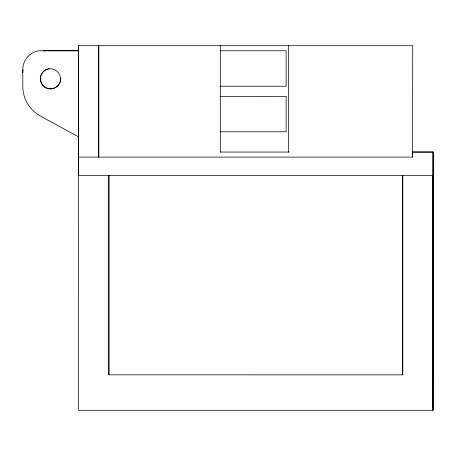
<?xml version="1.0" encoding="UTF-8"?>
<svg xmlns="http://www.w3.org/2000/svg" width="456" height="456" viewBox="0 0 456 456"><rect width="100%" height="100%" fill="white"/><g stroke="black" fill="none" stroke-linecap="round" stroke-linejoin="round"><path stroke-width="0.68" d="M78.506 45.703L78.495 410.297L432.972 410.297L433.2 152.042L412.72 152.042L412.606 157.103L412.72 45.703L78.506 45.703L78.506 50.667M108.881 374.855L108.881 175.417L108.881 374.849L402.819 374.855L402.819 175.417M432.972 152.042L432.966 410.297L433.2 152.042L412.72 152.042M433.2 175.417L78.5 175.417L78.5 50.764L38.988 50.776A18.907 18.907 0 0 0 22.8 69.483L22.8 86.304A33.961 33.961 0 0 0 40.504 116.12L78.506 136.851M78.506 50.764L43.32 50.753A21.945 21.945 0 0 1 46.324 50.764M220.191 50.764L286.123 50.764L286.123 86.212L220.191 86.212M220.191 96.341L286.123 96.353L286.123 131.79L220.191 131.79M220.219 152.042L289.11 152.042M78.495 157.103L412.617 157.103M432.966 374.849L432.972 175.417M402.58 175.417L402.58 374.849M288.654 45.703L288.654 152.042M220.294 45.703L220.294 152.053M22.8 72.652A21.945 21.945 0 0 1 23.005 69.66M60.779 78.614A10.129 10.129 0 0 1 60.585 80.592M60.437 81.236A10.129 10.129 0 0 1 59.736 83.1M59.422 83.682A10.129 10.129 0 0 1 42.824 85.038A10.129 10.129 0 0 1 47.401 69.027M48.034 68.833A10.129 10.129 0 0 1 49.333 68.577M98.758 45.703L98.752 157.103L98.758 45.703M44.306 86.993A10.129 10.129 0 0 0 60.437 80.096A10.129 10.129 0 0 0 46.398 69.574A10.129 10.129 0 0 0 44.306 86.993"/></g></svg>
